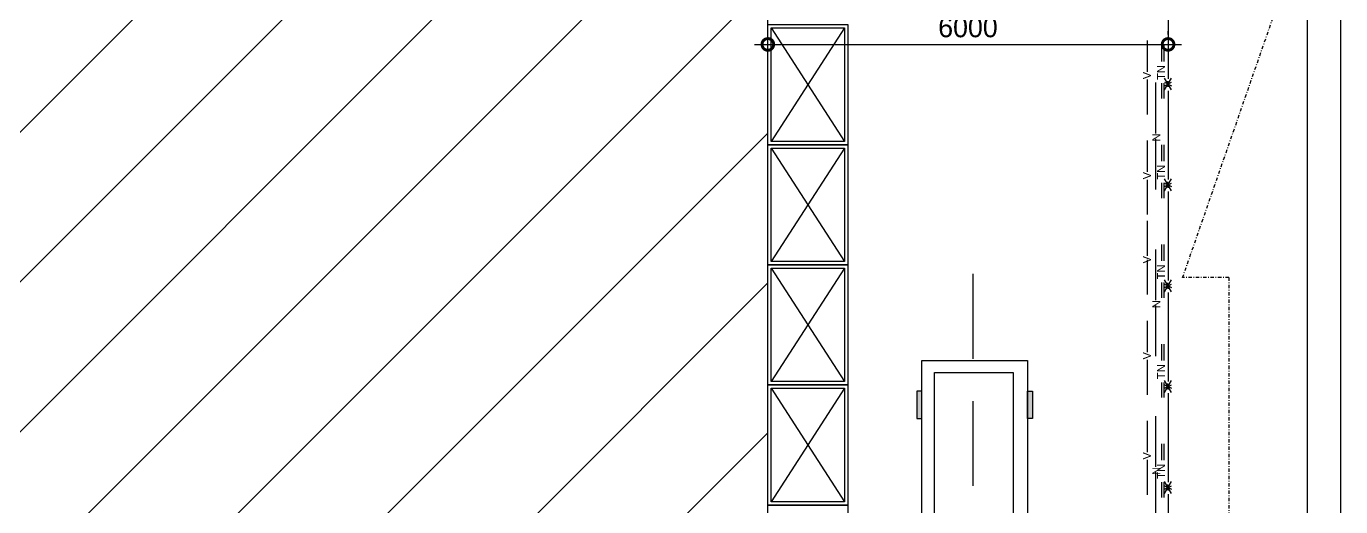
# Model space of a CAD drawing. Extents: x 122166 to 123167, y -5853 to -5259.
# Drawn here: x 122970.2 to 123167.2, y -5569.4 to -5497.4 of the extents above; entities that cross this region are included whole.
import ezdxf

# ---------------------------------------------------------------- set-up
doc = ezdxf.new("R2010")
doc.units = 0
for name, pattern in [('DASHDOTX2', [2, 1, -0.5, 0, -0.5]), ('DASHED2', [0.375, 0.25, -0.125]), ('HIDDEN', [9.525, 6.35, -3.175])]:
    doc.linetypes.add(name, pattern=pattern)
doc.layers.get('0').update_dxf_attribs({"linetype": 'CONTINUOUS'})
doc.layers.get('DEFPOINTS').update_dxf_attribs({"linetype": 'CONTINUOUS'})
for name, color, linetype in [('coffa', 6, 'CONTINUOUS'), ('KHUNG', 5, 'CONTINUOUS'), ('Layer1', 4, 'DASHED2'), ('LAYER3', 6, 'CONTINUOUS'), ('Layer4', 2, 'DASHDOTX2'), ('LOP1', 3, 'CONTINUOUS'), ('text', 4, 'CONTINUOUS'), ('THE', 8, 'CONTINUOUS'), ('tuong-cot', 6, 'CONTINUOUS')]:
    doc.layers.add(name, color=color, linetype=linetype)
doc.styles.get("Standard").update_dxf_attribs({"font": 'VTIMESN.TTF'})
doc.dimstyles.new('DOT', dxfattribs={"dimtxt": 3, "dimasz": 3.5, "dimexe": 2, "dimexo": 1.5, "dimgap": 1, "dimtad": 1, "dimtoh": 1, "dimdec": 0, "dimlfac": 100, "dimdsep": 46, "dimtxsty": 'Standard', "dimblk": 'DOTSMALL', "dimcen": 2.5, "dimdle": 2, "dimclrd": 251, "dimclre": 251, "dimclrt": 1, "dimadec": 0, "dimazin": 0, "dimtfac": 1, "dimtdec": 0, "dimtix": 1, "dimtmove": 0, "dimatfit": 2, "dimldrblk": 'DOTSMALL', "dimfxl": 0, "dimtolj": 1, "dimlwd": -1, "dimlwe": -1, "dimarcsym": 0})

# ---------------------------------------------------------------- blocks, each defined once
blk = doc.blocks.new('_DotSmall')
at = {"layer": 'THE', "color": 0, "const_width": 0.5}
blk.add_lwpolyline([(-0.0625, 0, 1), (0.0625, 0, 1)], format="xyb", close=True, dxfattribs=at)
blk = doc.blocks.new('*D8')
at = {"layer": 'coffa', "color": 251, "linetype": 'Continuous'}
for p, q in [((123081.34, -5498.62), (123081.34, -5498.12)), ((123141.34, -5498.62), (123141.34, -5498.12)), ((123079.34, -5500.12), (123143.34, -5500.12))]:
    blk.add_line(p, q, dxfattribs=at)
at = {"layer": 'DEFPOINTS', "color": 0, "linetype": 'Continuous'}
for p in [(123081.34, -5500.12), (123141.34, -5500.12), (123141.34, -5500.12)]:
    blk.add_point(p, dxfattribs=at)
at = {"layer": 'coffa', "color": 251, "linetype": 'Continuous', "xscale": 3.5, "yscale": 3.5, "zscale": 3.5, "rotation": 180}
blk.add_blockref('_DotSmall', (123081.34, -5500.12), dxfattribs=at)
at = {"layer": 'coffa', "color": 251, "linetype": 'Continuous', "xscale": 3.5, "yscale": 3.5, "zscale": 3.5}
blk.add_blockref('_DotSmall', (123141.34, -5500.12), dxfattribs=at)
at = {"layer": 'coffa', "color": 1, "linetype": 'Continuous', "insert": (123111.34, -5497.57), "char_height": 3, "attachment_point": 5}
blk.add_mtext('\\A1;6000', dxfattribs=at)
blk = doc.blocks.new('A$C320E6A05')
at = {"layer": 'LOP1'}
h = blk.add_hatch(color=256, dxfattribs=at)
h.paths.add_polyline_path([(154, 1054), (38, 679), (101, 659), (217, 1034)])
h.paths.add_polyline_path([(1288, 705), (1173, 330), (1239, 310), (1355, 685)])
h.paths.add_polyline_path([(762, 3682), (647, 3307), (715, 3286), (830, 3661)])
h.paths.add_polyline_path([(2277, 3216), (2161, 2841), (2230, 2820), (2345, 3195)])
for p, q in [((959, 4081), (107, 1308)), ((2406, 3636), (959, 4081)), ((1554, 864), (2406, 3636)), ((284, 1254), (0, 329)), ((107, 1308), (1554, 864)), ((340, 1237), (187, 739)), ((1356, 925), (284, 1254)), ((1284, 947), (340, 1237)), ((1131, 449), (1284, 947)), ((1071, 0), (1356, 925)), ((227, 643), (181, 493)), ((200, 714), (1106, 436)), ((1032, 406), (240, 650)), ((0, 329), (181, 493)), ((188, 480), (980, 237)), ((247, 404), (242, 388)), ((242, 388), (878, 192)), ((883, 208), (247, 404)), ((993, 243), (1039, 394)), ((0, 329), (1071, 0)), ((268, 304), (265, 294)), ((265, 294), (774, 137)), ((777, 148), (268, 304)), ((878, 192), (883, 208)), ((1071, 0), (980, 237)), ((774, 137), (777, 148))]:
    blk.add_line(p, q, dxfattribs=at)
for points in [[(1460, 1175), (2183, 3527), (1107, 3858), (384, 1505)], [(715, 3286), (830, 3661), (762, 3682), (647, 3307)], [(2161, 2841), (2277, 3216), (2345, 3195), (2230, 2820)], [(107, 658), (222, 1033), (154, 1054), (38, 679)], [(1171, 330), (1286, 706), (1355, 685), (1239, 310)]]:
    blk.add_lwpolyline(points, close=True, dxfattribs=at)
for centre, radius, start, end in [((206, 734), 20, 162.9184, 252.9184), ((237, 640), 10, 72.9184, 162.9184), ((191, 490), 10, 162.9184, 252.9184), ((1029, 397), 10, 342.9184, 72.9184), ((1112, 455), 20, 252.9184, 342.9184), ((983, 246), 10, 252.9184, 342.9184)]:
    blk.add_arc(centre, radius, start, end, dxfattribs=at)

msp = doc.modelspace()

# ---------------------------------------------------------------- linework, layer by layer
for p, q in [((123081.839, -5497.656), (123092.839, -5514.656)), ((123092.839, -5497.656), (123081.839, -5514.656)), ((123081.839, -5515.656), (123092.839, -5532.656)), ((123092.839, -5515.656), (123081.839, -5532.656)), ((123081.839, -5533.656), (123092.839, -5550.656)), ((123092.839, -5533.656), (123081.839, -5550.656)), ((123092.839, -5551.656), (123081.839, -5568.656)), ((123081.839, -5551.656), (123092.839, -5568.656))]:
    msp.add_line(p, q)
for points in [[(123093.339, -5497.156), (123093.339, -5515.156), (123081.339, -5515.156), (123081.339, -5497.156)], [(123092.839, -5497.656), (123092.839, -5514.656), (123081.839, -5514.656), (123081.839, -5497.656)], [(123093.339, -5515.156), (123093.339, -5533.156), (123081.339, -5533.156), (123081.339, -5515.156)], [(123092.839, -5515.656), (123092.839, -5532.656), (123081.839, -5532.656), (123081.839, -5515.656)], [(123093.339, -5533.156), (123093.339, -5551.156), (123081.339, -5551.156), (123081.339, -5533.156)], [(123092.839, -5533.656), (123092.839, -5550.656), (123081.839, -5550.656), (123081.839, -5533.656)], [(123093.339, -5551.156), (123093.339, -5569.156), (123081.339, -5569.156), (123081.339, -5551.156)], [(123092.839, -5551.656), (123092.839, -5568.656), (123081.839, -5568.656), (123081.839, -5551.656)], [(123093.339, -5569.156), (123093.339, -5587.156), (123081.339, -5587.156), (123081.339, -5569.156)]]:
    msp.add_lwpolyline(points, close=True)
at = {"layer": 'coffa', "color": 7, "linetype": 'Continuous'}
msp.add_line((123081.339, -5652.721), (123081.339, -5424.72), dxfattribs=at)
at = {"layer": 'coffa', "color": 2, "linetype": 'Continuous'}
msp.add_lwpolyline([(123162.219, -5848.265), (123162.219, -5264.265), (122331.219, -5264.265), (122331.219, -5848.265)], close=True, dxfattribs=at)
at = {"layer": 'KHUNG'}
msp.add_lwpolyline([(123167.219, -5853.265), (123167.219, -5259.265), (122326.219, -5259.265), (122326.219, -5853.265)], close=True, dxfattribs=at)
at = {"layer": 'Layer1', "color": 2, "linetype": 'Continuous', "ltscale": 0.8}
for p, q in [((123141.339, -5491.941), (123141.339, -5505.274)), ((123141.838, -5506.949), (123140.783, -5505.167)), ((123140.783, -5506.949), (123141.838, -5505.167)), ((123140.783, -5506.949), (123141.838, -5505.167)), ((123141.838, -5506.949), (123140.783, -5505.167)), ((123140.783, -5506.949), (123141.838, -5505.167)), ((123141.838, -5506.949), (123140.783, -5505.167)), ((123140.783, -5506.949), (123141.838, -5505.167)), ((123141.838, -5506.949), (123140.783, -5505.167)), ((123140.783, -5506.949), (123141.838, -5505.167)), ((123141.838, -5506.949), (123140.783, -5505.167)), ((123140.783, -5506.949), (123141.838, -5505.167)), ((123141.838, -5506.949), (123140.783, -5505.167)), ((123140.783, -5506.949), (123141.838, -5505.167)), ((123141.838, -5506.949), (123140.783, -5505.167)), ((123140.783, -5506.949), (123141.838, -5505.167)), ((123141.838, -5506.949), (123140.783, -5505.167)), ((123140.783, -5505.799), (123141.838, -5506.318)), ((123140.783, -5506.318), (123141.838, -5505.799)), ((123140.783, -5506.318), (123141.838, -5505.799)), ((123140.783, -5505.799), (123141.838, -5506.318)), ((123140.783, -5506.318), (123141.838, -5505.799)), ((123140.783, -5505.799), (123141.838, -5506.318)), ((123140.783, -5506.318), (123141.838, -5505.799)), ((123140.783, -5505.799), (123141.838, -5506.318)), ((123140.783, -5506.318), (123141.838, -5505.799)), ((123140.783, -5505.799), (123141.838, -5506.318)), ((123140.783, -5506.318), (123141.838, -5505.799)), ((123140.783, -5505.799), (123141.838, -5506.318)), ((123140.783, -5506.318), (123141.838, -5505.799)), ((123140.783, -5505.799), (123141.838, -5506.318)), ((123140.783, -5506.318), (123141.838, -5505.799)), ((123140.783, -5505.799), (123141.838, -5506.318)), ((123141.311, -5506.058), (123141.311, -5505.619)), ((123141.311, -5506.058), (123141.311, -5505.619)), ((123141.311, -5506.058), (123141.311, -5505.619)), ((123141.311, -5506.058), (123141.311, -5505.619)), ((123141.311, -5506.058), (123141.311, -5505.619)), ((123141.311, -5506.058), (123141.311, -5505.619)), ((123141.311, -5506.058), (123141.311, -5505.619)), ((123141.311, -5506.058), (123141.311, -5505.619)), ((123141.311, -5506.058), (123141.311, -5506.498)), ((123141.311, -5506.058), (123141.311, -5506.498)), ((123141.311, -5506.058), (123141.311, -5506.498)), ((123141.311, -5506.058), (123141.311, -5506.498)), ((123141.311, -5506.058), (123141.311, -5506.498)), ((123141.311, -5506.058), (123141.311, -5506.498)), ((123141.311, -5506.058), (123141.311, -5506.498)), ((123141.311, -5506.058), (123141.311, -5506.498)), ((123141.339, -5507.056), (123141.339, -5520.39)), ((123141.838, -5522.065), (123140.783, -5520.283)), ((123140.783, -5522.065), (123141.838, -5520.283)), ((123140.783, -5522.065), (123141.838, -5520.283)), ((123141.838, -5522.065), (123140.783, -5520.283)), ((123140.783, -5522.065), (123141.838, -5520.283)), ((123141.838, -5522.065), (123140.783, -5520.283)), ((123140.783, -5522.065), (123141.838, -5520.283)), ((123141.838, -5522.065), (123140.783, -5520.283)), ((123140.783, -5522.065), (123141.838, -5520.283)), ((123141.838, -5522.065), (123140.783, -5520.283)), ((123140.783, -5522.065), (123141.838, -5520.283)), ((123141.838, -5522.065), (123140.783, -5520.283)), ((123140.783, -5522.065), (123141.838, -5520.283)), ((123141.838, -5522.065), (123140.783, -5520.283)), ((123140.783, -5522.065), (123141.838, -5520.283)), ((123141.838, -5522.065), (123140.783, -5520.283)), ((123140.783, -5520.914), (123141.838, -5521.433)), ((123140.783, -5521.433), (123141.838, -5520.914)), ((123140.783, -5521.433), (123141.838, -5520.914)), ((123140.783, -5520.914), (123141.838, -5521.433)), ((123140.783, -5521.433), (123141.838, -5520.914)), ((123140.783, -5520.914), (123141.838, -5521.433)), ((123140.783, -5521.433), (123141.838, -5520.914)), ((123140.783, -5520.914), (123141.838, -5521.433)), ((123140.783, -5521.433), (123141.838, -5520.914)), ((123140.783, -5520.914), (123141.838, -5521.433)), ((123140.783, -5521.433), (123141.838, -5520.914)), ((123140.783, -5520.914), (123141.838, -5521.433)), ((123140.783, -5521.433), (123141.838, -5520.914)), ((123140.783, -5520.914), (123141.838, -5521.433)), ((123140.783, -5521.433), (123141.838, -5520.914)), ((123140.783, -5520.914), (123141.838, -5521.433)), ((123141.311, -5521.174), (123141.311, -5520.734)), ((123141.311, -5521.174), (123141.311, -5520.734)), ((123141.311, -5521.174), (123141.311, -5520.734)), ((123141.311, -5521.174), (123141.311, -5520.734)), ((123141.311, -5521.174), (123141.311, -5520.734)), ((123141.311, -5521.174), (123141.311, -5520.734)), ((123141.311, -5521.174), (123141.311, -5520.734)), ((123141.311, -5521.174), (123141.311, -5520.734)), ((123141.311, -5521.174), (123141.311, -5521.613)), ((123141.311, -5521.174), (123141.311, -5521.613)), ((123141.311, -5521.174), (123141.311, -5521.613)), ((123141.311, -5521.174), (123141.311, -5521.613)), ((123141.311, -5521.174), (123141.311, -5521.613)), ((123141.311, -5521.174), (123141.311, -5521.613)), ((123141.311, -5521.174), (123141.311, -5521.613)), ((123141.311, -5521.174), (123141.311, -5521.613)), ((123141.339, -5522.172), (123141.339, -5535.505)), ((123141.838, -5537.18), (123140.783, -5535.398)), ((123140.783, -5537.18), (123141.838, -5535.398)), ((123140.783, -5537.18), (123141.838, -5535.398)), ((123141.838, -5537.18), (123140.783, -5535.398)), ((123140.783, -5537.18), (123141.838, -5535.398)), ((123141.838, -5537.18), (123140.783, -5535.398)), ((123140.783, -5537.18), (123141.838, -5535.398)), ((123141.838, -5537.18), (123140.783, -5535.398)), ((123140.783, -5537.18), (123141.838, -5535.398)), ((123141.838, -5537.18), (123140.783, -5535.398)), ((123140.783, -5537.18), (123141.838, -5535.398)), ((123141.838, -5537.18), (123140.783, -5535.398)), ((123140.783, -5537.18), (123141.838, -5535.398)), ((123141.838, -5537.18), (123140.783, -5535.398)), ((123140.783, -5537.18), (123141.838, -5535.398)), ((123141.838, -5537.18), (123140.783, -5535.398)), ((123140.783, -5536.029), (123141.838, -5536.549)), ((123140.783, -5536.549), (123141.838, -5536.029)), ((123140.783, -5536.549), (123141.838, -5536.029)), ((123140.783, -5536.029), (123141.838, -5536.549)), ((123140.783, -5536.549), (123141.838, -5536.029)), ((123140.783, -5536.029), (123141.838, -5536.549)), ((123140.783, -5536.549), (123141.838, -5536.029)), ((123140.783, -5536.029), (123141.838, -5536.549)), ((123140.783, -5536.549), (123141.838, -5536.029)), ((123140.783, -5536.029), (123141.838, -5536.549)), ((123140.783, -5536.549), (123141.838, -5536.029)), ((123140.783, -5536.029), (123141.838, -5536.549)), ((123140.783, -5536.549), (123141.838, -5536.029)), ((123140.783, -5536.029), (123141.838, -5536.549)), ((123140.783, -5536.549), (123141.838, -5536.029)), ((123140.783, -5536.029), (123141.838, -5536.549)), ((123141.311, -5536.289), (123141.311, -5535.85)), ((123141.311, -5536.289), (123141.311, -5535.85)), ((123141.311, -5536.289), (123141.311, -5535.85)), ((123141.311, -5536.289), (123141.311, -5535.85)), ((123141.311, -5536.289), (123141.311, -5535.85)), ((123141.311, -5536.289), (123141.311, -5535.85)), ((123141.311, -5536.289), (123141.311, -5535.85)), ((123141.311, -5536.289), (123141.311, -5535.85)), ((123141.311, -5536.289), (123141.311, -5536.729)), ((123141.311, -5536.289), (123141.311, -5536.729)), ((123141.311, -5536.289), (123141.311, -5536.729)), ((123141.311, -5536.289), (123141.311, -5536.729)), ((123141.311, -5536.289), (123141.311, -5536.729)), ((123141.311, -5536.289), (123141.311, -5536.729)), ((123141.311, -5536.289), (123141.311, -5536.729)), ((123141.311, -5536.289), (123141.311, -5536.729)), ((123141.339, -5537.287), (123141.339, -5550.621)), ((123141.838, -5552.296), (123140.783, -5550.513)), ((123140.783, -5552.296), (123141.838, -5550.513)), ((123140.783, -5552.296), (123141.838, -5550.513)), ((123141.838, -5552.296), (123140.783, -5550.513)), ((123140.783, -5552.296), (123141.838, -5550.513)), ((123141.838, -5552.296), (123140.783, -5550.513)), ((123140.783, -5552.296), (123141.838, -5550.513)), ((123141.838, -5552.296), (123140.783, -5550.513)), ((123140.783, -5552.296), (123141.838, -5550.513)), ((123141.838, -5552.296), (123140.783, -5550.513)), ((123140.783, -5552.296), (123141.838, -5550.513)), ((123141.838, -5552.296), (123140.783, -5550.513)), ((123140.783, -5552.296), (123141.838, -5550.513)), ((123141.838, -5552.296), (123140.783, -5550.513)), ((123140.783, -5552.296), (123141.838, -5550.513)), ((123141.838, -5552.296), (123140.783, -5550.513)), ((123140.783, -5551.145), (123141.838, -5551.664)), ((123140.783, -5551.664), (123141.838, -5551.145)), ((123140.783, -5551.664), (123141.838, -5551.145)), ((123140.783, -5551.145), (123141.838, -5551.664)), ((123140.783, -5551.664), (123141.838, -5551.145)), ((123140.783, -5551.145), (123141.838, -5551.664)), ((123140.783, -5551.664), (123141.838, -5551.145)), ((123140.783, -5551.145), (123141.838, -5551.664)), ((123140.783, -5551.664), (123141.838, -5551.145)), ((123140.783, -5551.145), (123141.838, -5551.664)), ((123140.783, -5551.664), (123141.838, -5551.145)), ((123140.783, -5551.145), (123141.838, -5551.664)), ((123140.783, -5551.664), (123141.838, -5551.145)), ((123140.783, -5551.145), (123141.838, -5551.664)), ((123140.783, -5551.664), (123141.838, -5551.145)), ((123140.783, -5551.145), (123141.838, -5551.664)), ((123141.311, -5551.405), (123141.311, -5550.965)), ((123141.311, -5551.405), (123141.311, -5550.965)), ((123141.311, -5551.405), (123141.311, -5550.965)), ((123141.311, -5551.405), (123141.311, -5550.965)), ((123141.311, -5551.405), (123141.311, -5550.965)), ((123141.311, -5551.405), (123141.311, -5550.965)), ((123141.311, -5551.405), (123141.311, -5550.965)), ((123141.311, -5551.405), (123141.311, -5550.965)), ((123141.311, -5551.405), (123141.311, -5551.844)), ((123141.311, -5551.405), (123141.311, -5551.844)), ((123141.311, -5551.405), (123141.311, -5551.844)), ((123141.311, -5551.405), (123141.311, -5551.844)), ((123141.311, -5551.405), (123141.311, -5551.844)), ((123141.311, -5551.405), (123141.311, -5551.844)), ((123141.311, -5551.405), (123141.311, -5551.844)), ((123141.311, -5551.405), (123141.311, -5551.844)), ((123141.339, -5552.403), (123141.339, -5565.736)), ((123141.838, -5567.411), (123140.783, -5565.629)), ((123140.783, -5567.411), (123141.838, -5565.629)), ((123140.783, -5567.411), (123141.838, -5565.629)), ((123141.838, -5567.411), (123140.783, -5565.629)), ((123140.783, -5567.411), (123141.838, -5565.629)), ((123141.838, -5567.411), (123140.783, -5565.629)), ((123140.783, -5567.411), (123141.838, -5565.629)), ((123141.838, -5567.411), (123140.783, -5565.629)), ((123140.783, -5567.411), (123141.838, -5565.629)), ((123141.838, -5567.411), (123140.783, -5565.629)), ((123140.783, -5567.411), (123141.838, -5565.629)), ((123141.838, -5567.411), (123140.783, -5565.629)), ((123140.783, -5567.411), (123141.838, -5565.629)), ((123141.838, -5567.411), (123140.783, -5565.629)), ((123140.783, -5567.411), (123141.838, -5565.629)), ((123141.838, -5567.411), (123140.783, -5565.629)), ((123140.783, -5566.26), (123141.838, -5566.78)), ((123140.783, -5566.78), (123141.838, -5566.26)), ((123140.783, -5566.78), (123141.838, -5566.26)), ((123140.783, -5566.26), (123141.838, -5566.78)), ((123140.783, -5566.78), (123141.838, -5566.26)), ((123140.783, -5566.26), (123141.838, -5566.78)), ((123140.783, -5566.78), (123141.838, -5566.26)), ((123140.783, -5566.26), (123141.838, -5566.78)), ((123140.783, -5566.78), (123141.838, -5566.26)), ((123140.783, -5566.26), (123141.838, -5566.78)), ((123140.783, -5566.78), (123141.838, -5566.26)), ((123140.783, -5566.26), (123141.838, -5566.78)), ((123140.783, -5566.78), (123141.838, -5566.26)), ((123140.783, -5566.26), (123141.838, -5566.78)), ((123140.783, -5566.78), (123141.838, -5566.26)), ((123140.783, -5566.26), (123141.838, -5566.78)), ((123141.311, -5566.52), (123141.311, -5566.08)), ((123141.311, -5566.52), (123141.311, -5566.08)), ((123141.311, -5566.52), (123141.311, -5566.08)), ((123141.311, -5566.52), (123141.311, -5566.08)), ((123141.311, -5566.52), (123141.311, -5566.08)), ((123141.311, -5566.52), (123141.311, -5566.08)), ((123141.311, -5566.52), (123141.311, -5566.08)), ((123141.311, -5566.52), (123141.311, -5566.08)), ((123141.311, -5566.52), (123141.311, -5566.959)), ((123141.311, -5566.52), (123141.311, -5566.959)), ((123141.311, -5566.52), (123141.311, -5566.959)), ((123141.311, -5566.52), (123141.311, -5566.959)), ((123141.311, -5566.52), (123141.311, -5566.959)), ((123141.311, -5566.52), (123141.311, -5566.959)), ((123141.311, -5566.52), (123141.311, -5566.959)), ((123141.311, -5566.52), (123141.311, -5566.959)), ((123141.339, -5567.518), (123141.339, -5580.851))]:
    msp.add_line(p, q, dxfattribs=at)
at = {"layer": 'LAYER3', "linetype": 'DASHDOTX2', "ltscale": 0.5}
for p, q in [((123143.525, -5535.068), (123160.288, -5486.856)), ((123150.423, -5535.068), (123143.525, -5535.068)), ((123150.423, -5535.068), (123150.423, -5764.594))]:
    msp.add_line(p, q, dxfattribs=at)
at = {"layer": 'Layer4', "linetype": 'HIDDEN', "ltscale": 2}
msp.add_line((123112.089, -5534.522), (123112.089, -5652.539), dxfattribs=at)
at = {"layer": 'THE', "linetype": 'Continuous'}
for p, q in [((122829.775, -5652.721), (123057.776, -5424.72)), ((122852.226, -5652.721), (123080.226, -5424.72)), ((122874.677, -5652.721), (123081.339, -5446.058)), ((122897.127, -5652.721), (123081.339, -5468.509)), ((122919.578, -5652.721), (123081.339, -5490.96)), ((122942.029, -5652.721), (123081.339, -5513.41)), ((122964.479, -5652.721), (123081.339, -5535.861)), ((122986.93, -5652.721), (123081.339, -5558.312))]:
    msp.add_line(p, q, dxfattribs=at)
at = {"layer": 'tuong-cot'}
for p, q in [((123138.233, -5504.229), (123138.233, -5499.539)), ((123140.383, -5502.672), (123140.383, -5500.227)), ((123140.733, -5502.672), (123140.733, -5500.227)), ((123138.233, -5510.618), (123138.233, -5505.402)), ((123139.519, -5513.453), (123139.519, -5505.853)), ((123140.383, -5508.227), (123140.383, -5505.94)), ((123140.733, -5508.227), (123140.733, -5505.94)), ((123138.233, -5519.229), (123138.233, -5514.539)), ((123139.519, -5521.853), (123139.519, -5514.253)), ((123140.383, -5517.616), (123140.383, -5515.171)), ((123140.383, -5517.616), (123140.383, -5515.171)), ((123140.733, -5517.616), (123140.733, -5515.171)), ((123140.733, -5517.616), (123140.733, -5515.171)), ((123138.233, -5525.618), (123138.233, -5520.402)), ((123140.383, -5523.171), (123140.383, -5520.884)), ((123140.383, -5523.171), (123140.383, -5520.884)), ((123140.733, -5523.171), (123140.733, -5520.884)), ((123140.733, -5523.171), (123140.733, -5520.884)), ((123138.233, -5531.229), (123138.233, -5526.539)), ((123138.233, -5531.829), (123138.233, -5529.484)), ((123139.519, -5538.453), (123139.519, -5530.853)), ((123140.383, -5532.559), (123140.383, -5530.114)), ((123140.383, -5532.559), (123140.383, -5530.114)), ((123140.733, -5532.559), (123140.733, -5530.114)), ((123140.733, -5532.559), (123140.733, -5530.114)), ((123138.233, -5537.618), (123138.233, -5532.402)), ((123138.233, -5535.61), (123138.233, -5533.002)), ((123140.383, -5538.114), (123140.383, -5535.828)), ((123140.383, -5538.114), (123140.383, -5535.828)), ((123140.733, -5538.114), (123140.733, -5535.828)), ((123140.733, -5538.114), (123140.733, -5535.828)), ((123139.519, -5546.853), (123139.519, -5539.253)), ((123138.233, -5546.229), (123138.233, -5541.539)), ((123140.383, -5547.503), (123140.383, -5545.058)), ((123140.383, -5547.503), (123140.383, -5545.058)), ((123140.733, -5547.503), (123140.733, -5545.058)), ((123140.733, -5547.503), (123140.733, -5545.058)), ((123138.233, -5552.618), (123138.233, -5547.402)), ((123140.383, -5553.058), (123140.383, -5550.771)), ((123140.383, -5553.058), (123140.383, -5550.771)), ((123140.733, -5553.058), (123140.733, -5550.771)), ((123140.733, -5553.058), (123140.733, -5550.771)), ((123138.233, -5561.229), (123138.233, -5556.539)), ((123139.519, -5563.453), (123139.519, -5555.853)), ((123140.383, -5562.447), (123140.383, -5560.002)), ((123140.733, -5562.447), (123140.733, -5560.002)), ((123138.233, -5567.618), (123138.233, -5562.402)), ((123139.519, -5571.853), (123139.519, -5564.253)), ((123140.383, -5568.002), (123140.383, -5565.715)), ((123140.733, -5568.002), (123140.733, -5565.715))]:
    msp.add_line(p, q, dxfattribs=at)

# ---------------------------------------------------------------- block references
at = {"layer": 'LOP1', "xscale": -0.01044728278337067, "yscale": 0.01044728277975082, "zscale": 0.01044728277985655, "rotation": 342.9183646085009}
msp.add_blockref('A$C320E6A05', (123117.31, -5591.21), dxfattribs=at)

# ---------------------------------------------------------------- texts
at = {"layer": 'text', "char_height": 1.2, "attachment_point": 1}
for s, insert, width, rotation in [('{\\fVNI-Helve|b0|i0|c0|p2;TN}', (123139.689, -5505.454), 2.46812, 90), ('{\\fVNI-Helve|b0|i0|c0|p2;N}', (123140.183, -5513.453), 1.53541, 270), ('{\\fVNI-Helve|b0|i0|c0|p2;TN}', (123139.689, -5520.398), 2.46812, 90), ('{\\fVNI-Helve|b0|i0|c0|p2;TN}', (123139.689, -5520.398), 2.46812, 90), ('{\\fVNI-Helve|b0|i0|c0|p2;TN}', (123139.689, -5535.341), 2.46812, 90), ('{\\fVNI-Helve|b0|i0|c0|p2;TN}', (123139.689, -5535.341), 2.46812, 90), ('{\\fVNI-Helve|b0|i0|c0|p2;N}', (123140.183, -5538.453), 1.53541, 270), ('{\\fVNI-Helve|b0|i0|c0|p2;TN}', (123139.689, -5550.285), 2.46812, 90), ('{\\fVNI-Helve|b0|i0|c0|p2;TN}', (123139.689, -5550.285), 2.46812, 90), ('{\\fVNI-Helve|b0|i0|c0|p2;N}', (123140.183, -5563.453), 1.53541, 270), ('{\\fVNI-Helve|b0|i0|c0|p2;TN}', (123139.689, -5565.228), 2.46812, 90)]:
    msp.add_mtext(s, dxfattribs=dict(at, insert=insert, width=width, rotation=rotation))
at = {"layer": 'text', "extrusion": (0, 0, -1), "char_height": 1.2, "width": 1.53541, "attachment_point": 1, "text_direction": (0, -1, 0)}
for insert in [(123137.568, -5504.229), (123137.568, -5519.229), (123137.568, -5531.829), (123137.568, -5546.229), (123137.568, -5561.229)]:
    msp.add_mtext('{\\fVNI-Helve|b0|i0|c0|p2;V}', dxfattribs=dict(at, insert=insert))

# ---------------------------------------------------------------- dimensions: what is measured, and where the dimension line sits
at = {"layer": 'coffa', "color": 7, "linetype": 'Continuous'}
dim = msp.add_linear_dim(base=(123141.339, -5500.124), p1=(123081.339, -5500.124), p2=(123141.339, -5500.124), dimstyle='DOT', dxfattribs=at)
dim.commit()
dim.dimension.update_dxf_attribs({"geometry": '*D8', "text_midpoint": (123111.339, -5497.57)})

doc.saveas('drawing.dxf')
